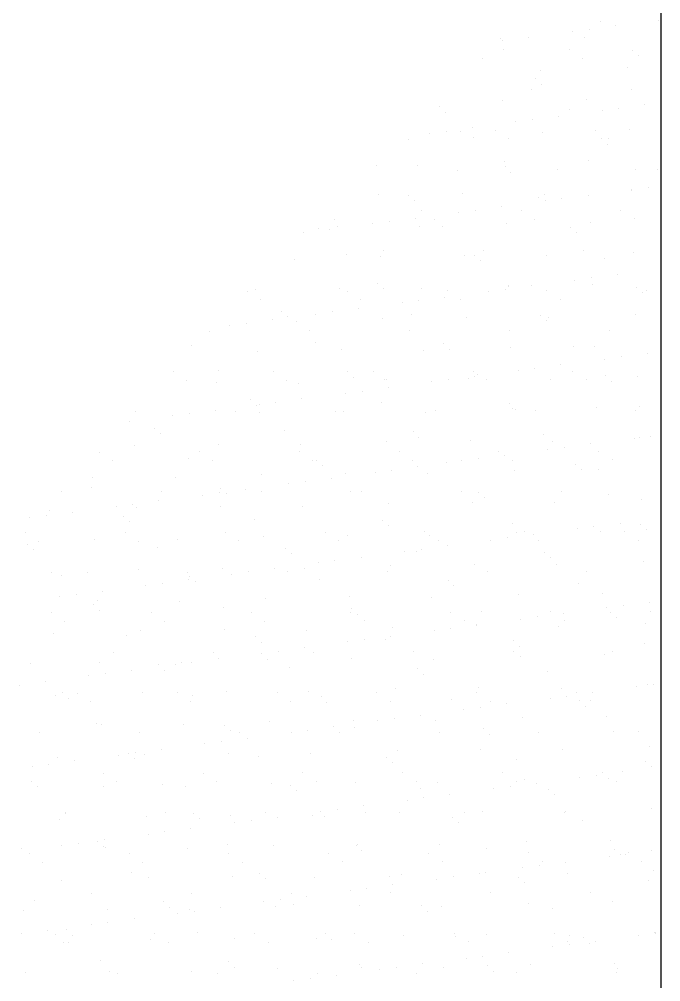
# Model space of a CAD drawing. Header units: inches. Extents: x 8.4 to 50.9, y 14.4 to 39.2.
# Drawn here: x 9.3084 to 9.4084, y 26.0502 to 26.2003 of the extents above; entities that cross this region are included whole.
import ezdxf

# ---------------------------------------------------------------- set-up
doc = ezdxf.new("R2010")
doc.units = ezdxf.units.IN
doc.header["$MEASUREMENT"] = 0
doc.layers.add('02', color=2, linetype='Continuous')

msp = doc.modelspace()

# ---------------------------------------------------------------- linework, layer by layer
at = {"layer": '02'}
for p, q in [((9.4084, 26.34805), (9.4084, 25.7545)), ((9.39896, 26.2), (9.39896, 26.2)), ((9.40131, 26.1993), (9.40131, 26.1993)), ((9.4081, 26.20019), (9.4081, 26.20019)), ((9.39464, 26.19842), (9.39464, 26.19842)), ((9.39724, 26.19876), (9.39724, 26.19876)), ((9.38335, 26.19732), (9.38335, 26.19732)), ((9.38378, 26.19699), (9.38378, 26.19699)), ((9.38785, 26.19752), (9.38785, 26.19752)), ((9.39644, 26.19749), (9.39644, 26.19749)), ((9.38393, 26.19561), (9.38393, 26.19561)), ((9.39412, 26.19555), (9.39412, 26.19555)), ((9.40394, 26.19544), (9.40394, 26.19544)), ((9.38066, 26.19418), (9.38066, 26.19418)), ((9.39623, 26.19421), (9.39623, 26.19421)), ((9.40486, 26.1946), (9.40486, 26.1946)), ((9.3897, 26.19231), (9.3897, 26.19231)), ((9.4032, 26.1928), (9.4032, 26.1928)), ((9.38891, 26.19105), (9.38891, 26.19105)), ((9.38825, 26.18934), (9.38825, 26.18934)), ((9.38983, 26.19021), (9.38983, 26.19021)), ((9.40382, 26.18937), (9.40382, 26.18937)), ((9.38367, 26.18769), (9.38367, 26.18769)), ((9.39675, 26.18785), (9.39675, 26.18785)), ((9.37388, 26.18666), (9.37388, 26.18666)), ((9.3748, 26.18582), (9.3748, 26.18582)), ((9.39418, 26.18622), (9.39418, 26.18622)), ((9.39925, 26.18608), (9.39925, 26.18608)), ((9.40185, 26.18642), (9.40185, 26.18642)), ((9.40592, 26.18696), (9.40592, 26.18696)), ((9.38579, 26.18431), (9.38579, 26.18431)), ((9.38839, 26.18465), (9.38839, 26.18465)), ((9.39246, 26.18519), (9.39246, 26.18519)), ((9.37494, 26.18288), (9.37494, 26.18288)), ((9.379, 26.18341), (9.379, 26.18341)), ((9.38259, 26.183), (9.38259, 26.183)), ((9.39816, 26.18303), (9.39816, 26.18303)), ((9.40352, 26.18317), (9.40352, 26.18317)), ((9.36912, 26.18163), (9.36912, 26.18163)), ((9.37233, 26.18254), (9.37233, 26.18254)), ((9.37722, 26.18274), (9.37722, 26.18274)), ((9.37915, 26.18183), (9.37915, 26.18183)), ((9.38469, 26.18166), (9.38469, 26.18166)), ((9.39001, 26.18268), (9.39001, 26.18268)), ((9.39916, 26.18166), (9.39916, 26.18166)), ((9.40026, 26.18169), (9.40026, 26.18169)), ((9.40008, 26.18082), (9.40008, 26.18082)), ((9.36412, 26.17745), (9.36412, 26.17745)), ((9.37048, 26.17757), (9.37048, 26.17757)), ((9.37671, 26.1768), (9.37671, 26.1768)), ((9.38398, 26.17805), (9.38398, 26.17805)), ((9.38412, 26.17727), (9.38412, 26.17727)), ((9.39228, 26.17682), (9.39228, 26.17682)), ((9.39707, 26.17822), (9.39707, 26.17822)), ((9.40443, 26.17683), (9.40443, 26.17683)), ((9.40785, 26.17685), (9.40785, 26.17685)), ((9.38505, 26.17643), (9.38505, 26.17643)), ((9.40386, 26.17374), (9.40386, 26.17374)), ((9.40646, 26.17408), (9.40646, 26.17408)), ((9.36445, 26.17294), (9.36445, 26.17294)), ((9.36909, 26.17289), (9.36909, 26.17289)), ((9.37754, 26.17311), (9.37754, 26.17311)), ((9.3894, 26.17244), (9.3894, 26.17244)), ((9.39033, 26.17305), (9.39033, 26.17305)), ((9.393, 26.17231), (9.393, 26.17231)), ((9.39707, 26.17285), (9.39707, 26.17285)), ((9.40383, 26.17353), (9.40383, 26.17353)), ((9.37002, 26.17204), (9.37002, 26.17204)), ((9.38361, 26.17107), (9.38361, 26.17107)), ((9.3904, 26.17197), (9.3904, 26.17197)), ((9.37015, 26.1693), (9.37015, 26.1693)), ((9.37105, 26.17045), (9.37105, 26.17045)), ((9.37694, 26.1702), (9.37694, 26.1702)), ((9.37955, 26.17054), (9.37955, 26.17054)), ((9.38662, 26.17048), (9.38662, 26.17048)), ((9.40219, 26.17051), (9.40219, 26.17051)), ((9.35759, 26.16908), (9.35759, 26.16908)), ((9.358, 26.16799), (9.358, 26.16799)), ((9.36348, 26.16843), (9.36348, 26.16843)), ((9.36609, 26.16877), (9.36609, 26.16877)), ((9.37079, 26.16793), (9.37079, 26.16793)), ((9.37316, 26.16911), (9.37316, 26.16911)), ((9.37437, 26.16805), (9.37437, 26.16805)), ((9.3843, 26.16842), (9.3843, 26.16842)), ((9.38873, 26.16914), (9.38873, 26.16914)), ((9.39437, 26.16788), (9.39437, 26.16788)), ((9.39738, 26.16859), (9.39738, 26.16859)), ((9.4043, 26.16917), (9.4043, 26.16917)), ((9.35263, 26.167), (9.35263, 26.167)), ((9.35499, 26.16765), (9.35499, 26.16765)), ((9.35669, 26.16753), (9.35669, 26.16753)), ((9.39529, 26.16704), (9.39529, 26.16704)), ((9.35934, 26.16367), (9.35934, 26.16367)), ((9.36476, 26.16331), (9.36476, 26.16331)), ((9.36518, 26.16425), (9.36518, 26.16425)), ((9.37785, 26.16347), (9.37785, 26.16347)), ((9.37934, 26.16349), (9.37934, 26.16349)), ((9.38075, 26.16428), (9.38075, 26.16428)), ((9.39064, 26.16341), (9.39064, 26.16341)), ((9.39632, 26.1643), (9.39632, 26.1643)), ((9.40414, 26.1639), (9.40414, 26.1639)), ((9.35126, 26.16282), (9.35126, 26.16282)), ((9.38026, 26.16265), (9.38026, 26.16265)), ((9.39964, 26.16305), (9.39964, 26.16305)), ((9.40168, 26.16051), (9.40168, 26.16051)), ((9.36431, 26.15911), (9.36431, 26.15911)), ((9.38461, 26.15879), (9.38461, 26.15879)), ((9.38822, 26.15874), (9.38822, 26.15874)), ((9.39501, 26.15963), (9.39501, 26.15963)), ((9.39761, 26.15997), (9.39761, 26.15997)), ((9.3977, 26.15895), (9.3977, 26.15895)), ((9.34395, 26.15788), (9.34395, 26.15788)), ((9.34523, 26.15819), (9.34523, 26.15819)), ((9.35832, 26.15836), (9.35832, 26.15836)), ((9.35952, 26.15791), (9.35952, 26.15791)), ((9.36523, 26.15826), (9.36523, 26.15826)), ((9.37111, 26.1583), (9.37111, 26.1583)), ((9.37509, 26.15793), (9.37509, 26.15793)), ((9.38155, 26.15786), (9.38155, 26.15786)), ((9.38416, 26.1582), (9.38416, 26.1582)), ((9.38461, 26.15866), (9.38461, 26.15866)), ((9.39066, 26.15796), (9.39066, 26.15796)), ((9.40462, 26.15849), (9.40462, 26.15849)), ((9.40554, 26.15765), (9.40554, 26.15765)), ((9.40623, 26.15799), (9.40623, 26.15799)), ((9.34606, 26.15653), (9.34606, 26.15653)), ((9.36163, 26.15656), (9.36163, 26.15656)), ((9.36809, 26.15609), (9.36809, 26.15609)), ((9.3707, 26.15643), (9.3707, 26.15643)), ((9.37476, 26.15696), (9.37476, 26.15696)), ((9.3772, 26.15659), (9.3772, 26.15659)), ((9.39277, 26.15662), (9.39277, 26.15662)), ((9.40834, 26.15665), (9.40834, 26.15665)), ((9.34928, 26.15472), (9.34928, 26.15472)), ((9.35464, 26.15431), (9.35464, 26.15431)), ((9.35724, 26.15466), (9.35724, 26.15466)), ((9.3613, 26.15519), (9.3613, 26.15519)), ((9.36958, 26.15428), (9.36958, 26.15428)), ((9.40446, 26.15426), (9.40446, 26.15426)), ((9.34378, 26.15289), (9.34378, 26.15289)), ((9.34784, 26.15342), (9.34784, 26.15342)), ((9.3502, 26.15387), (9.3502, 26.15387)), ((9.35157, 26.15319), (9.35157, 26.15319)), ((9.36508, 26.15367), (9.36508, 26.15367)), ((9.37816, 26.15384), (9.37816, 26.15384)), ((9.38959, 26.1541), (9.38959, 26.1541)), ((9.39051, 26.15326), (9.39051, 26.15326)), ((9.39096, 26.15378), (9.39096, 26.15378)), ((9.33808, 26.15167), (9.33808, 26.15167)), ((9.34118, 26.15254), (9.34118, 26.15254)), ((9.35365, 26.1517), (9.35365, 26.1517)), ((9.36922, 26.15173), (9.36922, 26.15173)), ((9.38479, 26.15175), (9.38479, 26.15175)), ((9.40036, 26.15178), (9.40036, 26.15178)), ((9.35455, 26.14989), (9.35455, 26.14989)), ((9.37456, 26.14972), (9.37456, 26.14972)), ((9.33517, 26.14948), (9.33517, 26.14948)), ((9.34554, 26.14856), (9.34554, 26.14856)), ((9.35863, 26.14873), (9.35863, 26.14873)), ((9.37142, 26.14866), (9.37142, 26.14866)), ((9.37548, 26.14887), (9.37548, 26.14887)), ((9.38493, 26.14915), (9.38493, 26.14915)), ((9.39486, 26.14927), (9.39486, 26.14927)), ((9.39801, 26.14932), (9.39801, 26.14932)), ((9.39962, 26.14729), (9.39962, 26.14729)), ((9.40222, 26.14763), (9.40222, 26.14763)), ((9.40629, 26.14817), (9.40629, 26.14817)), ((9.33242, 26.14533), (9.33242, 26.14533)), ((9.33952, 26.1455), (9.33952, 26.1455)), ((9.34799, 26.14536), (9.34799, 26.14536)), ((9.35953, 26.14533), (9.35953, 26.14533)), ((9.36356, 26.14539), (9.36356, 26.14539)), ((9.37913, 26.14541), (9.37913, 26.14541)), ((9.38616, 26.14552), (9.38616, 26.14552)), ((9.38877, 26.14586), (9.38877, 26.14586)), ((9.39283, 26.1464), (9.39283, 26.1464)), ((9.3947, 26.14544), (9.3947, 26.14544)), ((9.33453, 26.14399), (9.33453, 26.14399)), ((9.3501, 26.14401), (9.3501, 26.14401)), ((9.36045, 26.14448), (9.36045, 26.14448)), ((9.36539, 26.14404), (9.36539, 26.14404)), ((9.36567, 26.14404), (9.36567, 26.14404)), ((9.3727, 26.14375), (9.3727, 26.14375)), ((9.37531, 26.14409), (9.37531, 26.14409)), ((9.37848, 26.14421), (9.37848, 26.14421)), ((9.37937, 26.14463), (9.37937, 26.14463)), ((9.37983, 26.14488), (9.37983, 26.14488)), ((9.38124, 26.14407), (9.38124, 26.14407)), ((9.39127, 26.14414), (9.39127, 26.14414)), ((9.39681, 26.1441), (9.39681, 26.1441)), ((9.39984, 26.14471), (9.39984, 26.14471)), ((9.40076, 26.14387), (9.40076, 26.14387)), ((9.40477, 26.14463), (9.40477, 26.14463)), ((9.3391, 26.14361), (9.3391, 26.14361)), ((9.35189, 26.14355), (9.35189, 26.14355)), ((9.36185, 26.14232), (9.36185, 26.14232)), ((9.36591, 26.14285), (9.36591, 26.14285)), ((9.3445, 26.14094), (9.3445, 26.14094)), ((9.35245, 26.14108), (9.35245, 26.14108)), ((9.35925, 26.14198), (9.35925, 26.14198)), ((9.339, 26.13931), (9.339, 26.13931)), ((9.34542, 26.14009), (9.34542, 26.14009)), ((9.34579, 26.1402), (9.34579, 26.1402)), ((9.34839, 26.14055), (9.34839, 26.14055)), ((9.3648, 26.1405), (9.3648, 26.1405)), ((9.37326, 26.13921), (9.37326, 26.13921)), ((9.38481, 26.14032), (9.38481, 26.14032)), ((9.38524, 26.13952), (9.38524, 26.13952)), ((9.38573, 26.13948), (9.38573, 26.13948)), ((9.38883, 26.13923), (9.38883, 26.13923)), ((9.39833, 26.13968), (9.39833, 26.13968)), ((9.4044, 26.13926), (9.4044, 26.13926)), ((9.40511, 26.13988), (9.40511, 26.13988)), ((9.32655, 26.13912), (9.32655, 26.13912)), ((9.33233, 26.13843), (9.33233, 26.13843)), ((9.33235, 26.13844), (9.33235, 26.13844)), ((9.33493, 26.13877), (9.33493, 26.13877)), ((9.34212, 26.13915), (9.34212, 26.13915)), ((9.34586, 26.13892), (9.34586, 26.13892)), ((9.35769, 26.13918), (9.35769, 26.13918)), ((9.35895, 26.13909), (9.35895, 26.13909)), ((9.37174, 26.13903), (9.37174, 26.13903)), ((9.32554, 26.13754), (9.32554, 26.13754)), ((9.32947, 26.13655), (9.32947, 26.13655)), ((9.33039, 26.13571), (9.33039, 26.13571)), ((9.34977, 26.13611), (9.34977, 26.13611)), ((9.36978, 26.13594), (9.36978, 26.13594)), ((9.3707, 26.13509), (9.3707, 26.13509)), ((9.39008, 26.13549), (9.39008, 26.13549)), ((9.40423, 26.13495), (9.40423, 26.13495)), ((9.40509, 26.135), (9.40509, 26.135)), ((9.40683, 26.1353), (9.40683, 26.1353)), ((9.32632, 26.13381), (9.32632, 26.13381)), ((9.33941, 26.13398), (9.33941, 26.13398)), ((9.3522, 26.13392), (9.3522, 26.13392)), ((9.36571, 26.1344), (9.36571, 26.1344)), ((9.37879, 26.13457), (9.37879, 26.13457)), ((9.39159, 26.13451), (9.39159, 26.13451)), ((9.39338, 26.13352), (9.39338, 26.13352)), ((9.39744, 26.13406), (9.39744, 26.13406)), ((9.32088, 26.13278), (9.32088, 26.13278)), ((9.33474, 26.13172), (9.33474, 26.13172)), ((9.33645, 26.13281), (9.33645, 26.13281)), ((9.35203, 26.13284), (9.35203, 26.13284)), ((9.3676, 26.13286), (9.3676, 26.13286)), ((9.37992, 26.13175), (9.37992, 26.13175)), ((9.38317, 26.13289), (9.38317, 26.13289)), ((9.38398, 26.13229), (9.38398, 26.13229)), ((9.39077, 26.13318), (9.39077, 26.13318)), ((9.39874, 26.13292), (9.39874, 26.13292)), ((9.32299, 26.13144), (9.32299, 26.13144)), ((9.33856, 26.13146), (9.33856, 26.13146)), ((9.35413, 26.13149), (9.35413, 26.13149)), ((9.35475, 26.13155), (9.35475, 26.13155)), ((9.35567, 26.1307), (9.35567, 26.1307)), ((9.3697, 26.13152), (9.3697, 26.13152)), ((9.37052, 26.13051), (9.37052, 26.13051)), ((9.37505, 26.13111), (9.37505, 26.13111)), ((9.37731, 26.13141), (9.37731, 26.13141)), ((9.38528, 26.13155), (9.38528, 26.13155)), ((9.39506, 26.13093), (9.39506, 26.13093)), ((9.40085, 26.13158), (9.40085, 26.13158)), ((9.31988, 26.12887), (9.31988, 26.12887)), ((9.33267, 26.1288), (9.33267, 26.1288)), ((9.34617, 26.12929), (9.34617, 26.12929)), ((9.35706, 26.12874), (9.35706, 26.12874)), ((9.35926, 26.12946), (9.35926, 26.12946)), ((9.36386, 26.12964), (9.36386, 26.12964)), ((9.36646, 26.12998), (9.36646, 26.12998)), ((9.37205, 26.1294), (9.37205, 26.1294)), ((9.38556, 26.12988), (9.38556, 26.12988)), ((9.39598, 26.13009), (9.39598, 26.13009)), ((9.39864, 26.13005), (9.39864, 26.13005)), ((9.31971, 26.12733), (9.31971, 26.12733)), ((9.3504, 26.12786), (9.3504, 26.12786)), ((9.353, 26.12821), (9.353, 26.12821)), ((9.31501, 26.12657), (9.31501, 26.12657)), ((9.33058, 26.1266), (9.33058, 26.1266)), ((9.33694, 26.12609), (9.33694, 26.12609)), ((9.33954, 26.12644), (9.33954, 26.12644)), ((9.33972, 26.12716), (9.33972, 26.12716)), ((9.34064, 26.12632), (9.34064, 26.12632)), ((9.34361, 26.12697), (9.34361, 26.12697)), ((9.34615, 26.12663), (9.34615, 26.12663)), ((9.36002, 26.12672), (9.36002, 26.12672)), ((9.36172, 26.12666), (9.36172, 26.12666)), ((9.3773, 26.12669), (9.3773, 26.12669)), ((9.38003, 26.12655), (9.38003, 26.12655)), ((9.38095, 26.1257), (9.38095, 26.1257)), ((9.39287, 26.12671), (9.39287, 26.12671)), ((9.40033, 26.1261), (9.40033, 26.1261)), ((9.32348, 26.12432), (9.32348, 26.12432)), ((9.32608, 26.12466), (9.32608, 26.12466)), ((9.33015, 26.1252), (9.33015, 26.1252)), ((9.33973, 26.12434), (9.33973, 26.12434)), ((9.35252, 26.12428), (9.35252, 26.12428)), ((9.36602, 26.12477), (9.36602, 26.12477)), ((9.37911, 26.12494), (9.37911, 26.12494)), ((9.3919, 26.12488), (9.3919, 26.12488)), ((9.4054, 26.12536), (9.4054, 26.12536)), ((9.31262, 26.12289), (9.31262, 26.12289)), ((9.31313, 26.12369), (9.31313, 26.12369)), ((9.31669, 26.12343), (9.31669, 26.12343)), ((9.32469, 26.12277), (9.32469, 26.12277)), ((9.32664, 26.12418), (9.32664, 26.12418)), ((9.31002, 26.12255), (9.31002, 26.12255)), ((9.32561, 26.12193), (9.32561, 26.12193)), ((9.34499, 26.12233), (9.34499, 26.12233)), ((9.365, 26.12216), (9.365, 26.12216)), ((9.36592, 26.12131), (9.36592, 26.12131)), ((9.3853, 26.12172), (9.3853, 26.12172)), ((9.39799, 26.12118), (9.39799, 26.12118)), ((9.40205, 26.12172), (9.40205, 26.12172)), ((9.4053, 26.12154), (9.4053, 26.12154)), ((9.30935, 26.12023), (9.30935, 26.12023)), ((9.32492, 26.12026), (9.32492, 26.12026)), ((9.34049, 26.12029), (9.34049, 26.12029)), ((9.35606, 26.12032), (9.35606, 26.12032)), ((9.35958, 26.11982), (9.35958, 26.11982)), ((9.37163, 26.12034), (9.37163, 26.12034)), ((9.37237, 26.11976), (9.37237, 26.11976)), ((9.38587, 26.12025), (9.38587, 26.12025)), ((9.38721, 26.12037), (9.38721, 26.12037)), ((9.38859, 26.11995), (9.38859, 26.11995)), ((9.39538, 26.12084), (9.39538, 26.12084)), ((9.39896, 26.12042), (9.39896, 26.12042)), ((9.40278, 26.1204), (9.40278, 26.1204)), ((9.40623, 26.1207), (9.40623, 26.1207)), ((9.30966, 26.11838), (9.30966, 26.11838)), ((9.31146, 26.11889), (9.31146, 26.11889)), ((9.32019, 26.11923), (9.32019, 26.11923)), ((9.32703, 26.11892), (9.32703, 26.11892)), ((9.33298, 26.11917), (9.33298, 26.11917)), ((9.3426, 26.11894), (9.3426, 26.11894)), ((9.34649, 26.11966), (9.34649, 26.11966)), ((9.35817, 26.11897), (9.35817, 26.11897)), ((9.37374, 26.119), (9.37374, 26.119)), ((9.38192, 26.11907), (9.38192, 26.11907)), ((9.38453, 26.11941), (9.38453, 26.11941)), ((9.38931, 26.11903), (9.38931, 26.11903)), ((9.40488, 26.11906), (9.40488, 26.11906)), ((9.31058, 26.11754), (9.31058, 26.11754)), ((9.32996, 26.11794), (9.32996, 26.11794)), ((9.34996, 26.11777), (9.34996, 26.11777)), ((9.35089, 26.11692), (9.35089, 26.11692)), ((9.36847, 26.1173), (9.36847, 26.1173)), ((9.37027, 26.11733), (9.37027, 26.11733)), ((9.37107, 26.11764), (9.37107, 26.11764)), ((9.37513, 26.11818), (9.37513, 26.11818)), ((9.39027, 26.11715), (9.39027, 26.11715)), ((9.35501, 26.11553), (9.35501, 26.11553)), ((9.35761, 26.11587), (9.35761, 26.11587)), ((9.36167, 26.1164), (9.36167, 26.1164)), ((9.37942, 26.1153), (9.37942, 26.1153)), ((9.3912, 26.11631), (9.3912, 26.11631)), ((9.39222, 26.11524), (9.39222, 26.11524)), ((9.40572, 26.11573), (9.40572, 26.11573)), ((9.31345, 26.11406), (9.31345, 26.11406)), ((9.31905, 26.11405), (9.31905, 26.11405)), ((9.32695, 26.11454), (9.32695, 26.11454)), ((9.33462, 26.11408), (9.33462, 26.11408)), ((9.34004, 26.11471), (9.34004, 26.11471)), ((9.34155, 26.11375), (9.34155, 26.11375)), ((9.34415, 26.1141), (9.34415, 26.1141)), ((9.34822, 26.11463), (9.34822, 26.11463)), ((9.35019, 26.11411), (9.35019, 26.11411)), ((9.35283, 26.11465), (9.35283, 26.11465)), ((9.36576, 26.11414), (9.36576, 26.11414)), ((9.36634, 26.11514), (9.36634, 26.11514)), ((9.38133, 26.11417), (9.38133, 26.11417)), ((9.3969, 26.11419), (9.3969, 26.11419)), ((9.31493, 26.11355), (9.31493, 26.11355)), ((9.33069, 26.11232), (9.33069, 26.11232)), ((9.33476, 26.11286), (9.33476, 26.11286)), ((9.33493, 26.11338), (9.33493, 26.11338)), ((9.33586, 26.11254), (9.33586, 26.11254)), ((9.35524, 26.11294), (9.35524, 26.11294)), ((9.37524, 26.11277), (9.37524, 26.11277)), ((9.39555, 26.11232), (9.39555, 26.11232)), ((9.3213, 26.11109), (9.3213, 26.11109)), ((9.32809, 26.11198), (9.32809, 26.11198)), ((9.37616, 26.11192), (9.37616, 26.11192)), ((9.39927, 26.11078), (9.39927, 26.11078)), ((9.31463, 26.11021), (9.31463, 26.11021)), ((9.31723, 26.11055), (9.31723, 26.11055)), ((9.32051, 26.1096), (9.32051, 26.1096)), ((9.3333, 26.10954), (9.3333, 26.10954)), ((9.3468, 26.11002), (9.3468, 26.11002)), ((9.35989, 26.11019), (9.35989, 26.11019)), ((9.37268, 26.11013), (9.37268, 26.11013)), ((9.38619, 26.11061), (9.38619, 26.11061)), ((9.40666, 26.10938), (9.40666, 26.10938)), ((9.31339, 26.10771), (9.31339, 26.10771)), ((9.3199, 26.10899), (9.3199, 26.10899)), ((9.32082, 26.10815), (9.32082, 26.10815)), ((9.32896, 26.10774), (9.32896, 26.10774)), ((9.34021, 26.10855), (9.34021, 26.10855)), ((9.34453, 26.10777), (9.34453, 26.10777)), ((9.3601, 26.1078), (9.3601, 26.1078)), ((9.36021, 26.10838), (9.36021, 26.10838)), ((9.37567, 26.10782), (9.37567, 26.10782)), ((9.38051, 26.10794), (9.38051, 26.10794)), ((9.39124, 26.10785), (9.39124, 26.10785)), ((9.39999, 26.1085), (9.39999, 26.1085)), ((9.40052, 26.10776), (9.40052, 26.10776)), ((9.4026, 26.10885), (9.4026, 26.10885)), ((9.40681, 26.10788), (9.40681, 26.10788)), ((9.3155, 26.10637), (9.3155, 26.10637)), ((9.33107, 26.1064), (9.33107, 26.1064)), ((9.34664, 26.10642), (9.34664, 26.10642)), ((9.36113, 26.10753), (9.36113, 26.10753)), ((9.36221, 26.10645), (9.36221, 26.10645)), ((9.37778, 26.10648), (9.37778, 26.10648)), ((9.38653, 26.10673), (9.38653, 26.10673)), ((9.38914, 26.10707), (9.38914, 26.10707)), ((9.3932, 26.10761), (9.3932, 26.10761)), ((9.39335, 26.10651), (9.39335, 26.10651)), ((9.40144, 26.10692), (9.40144, 26.10692)), ((9.32727, 26.10491), (9.32727, 26.10491)), ((9.34036, 26.10508), (9.34036, 26.10508)), ((9.35315, 26.10502), (9.35315, 26.10502)), ((9.36665, 26.1055), (9.36665, 26.1055)), ((9.37308, 26.10496), (9.37308, 26.10496)), ((9.37568, 26.1053), (9.37568, 26.1053)), ((9.37974, 26.10584), (9.37974, 26.10584)), ((9.37974, 26.10567), (9.37974, 26.10567)), ((9.39253, 26.10561), (9.39253, 26.10561)), ((9.40603, 26.10609), (9.40603, 26.10609)), ((9.31376, 26.10442), (9.31376, 26.10442)), ((9.32517, 26.10416), (9.32517, 26.10416)), ((9.34518, 26.10399), (9.34518, 26.10399)), ((9.35962, 26.10319), (9.35962, 26.10319)), ((9.36222, 26.10353), (9.36222, 26.10353)), ((9.36548, 26.10355), (9.36548, 26.10355)), ((9.36628, 26.10407), (9.36628, 26.10407)), ((9.38549, 26.10338), (9.38549, 26.10338)), ((9.3461, 26.10315), (9.3461, 26.10315)), ((9.34876, 26.10176), (9.34876, 26.10176)), ((9.35283, 26.10229), (9.35283, 26.10229)), ((9.38641, 26.10253), (9.38641, 26.10253)), ((9.40094, 26.10167), (9.40094, 26.10167)), ((9.40579, 26.10293), (9.40579, 26.10293)), ((9.32309, 26.10153), (9.32309, 26.10153)), ((9.33866, 26.10156), (9.33866, 26.10156)), ((9.33937, 26.10052), (9.33937, 26.10052)), ((9.34616, 26.10142), (9.34616, 26.10142)), ((9.34712, 26.10039), (9.34712, 26.10039)), ((9.35423, 26.10159), (9.35423, 26.10159)), ((9.36021, 26.10056), (9.36021, 26.10056)), ((9.3698, 26.10162), (9.3698, 26.10162)), ((9.373, 26.10049), (9.373, 26.10049)), ((9.38537, 26.10164), (9.38537, 26.10164)), ((9.3865, 26.10098), (9.3865, 26.10098)), ((9.39959, 26.10115), (9.39959, 26.10115)), ((9.31014, 26.09977), (9.31014, 26.09977)), ((9.32082, 26.09996), (9.32082, 26.09996)), ((9.32591, 26.09875), (9.32591, 26.09875)), ((9.33015, 26.0996), (9.33015, 26.0996)), ((9.33107, 26.09876), (9.33107, 26.09876)), ((9.3327, 26.09964), (9.3327, 26.09964)), ((9.33361, 26.0999), (9.33361, 26.0999)), ((9.3353, 26.09999), (9.3353, 26.09999)), ((9.35045, 26.09916), (9.35045, 26.09916)), ((9.37046, 26.09899), (9.37046, 26.09899)), ((9.31924, 26.09787), (9.31924, 26.09787)), ((9.32184, 26.09821), (9.32184, 26.09821)), ((9.37138, 26.09814), (9.37138, 26.09814)), ((9.39076, 26.09855), (9.39076, 26.09855)), ((9.30838, 26.09644), (9.30838, 26.09644)), ((9.31245, 26.09698), (9.31245, 26.09698)), ((9.36697, 26.09587), (9.36697, 26.09587)), ((9.38005, 26.09603), (9.38005, 26.09603)), ((9.39285, 26.09597), (9.39285, 26.09597)), ((9.4046, 26.09616), (9.4046, 26.09616)), ((9.40635, 26.09646), (9.40635, 26.09646)), ((9.40721, 26.09651), (9.40721, 26.09651)), ((9.31408, 26.09479), (9.31408, 26.09479)), ((9.31512, 26.09521), (9.31512, 26.09521)), ((9.31604, 26.09437), (9.31604, 26.09437)), ((9.31743, 26.09519), (9.31743, 26.09519)), ((9.32758, 26.09528), (9.32758, 26.09528)), ((9.333, 26.09522), (9.333, 26.09522)), ((9.33542, 26.09477), (9.33542, 26.09477)), ((9.34067, 26.09544), (9.34067, 26.09544)), ((9.34857, 26.09525), (9.34857, 26.09525)), ((9.35346, 26.09538), (9.35346, 26.09538)), ((9.35543, 26.0946), (9.35543, 26.0946)), ((9.36414, 26.09527), (9.36414, 26.09527)), ((9.37573, 26.09416), (9.37573, 26.09416)), ((9.37971, 26.0953), (9.37971, 26.0953)), ((9.39114, 26.09439), (9.39114, 26.09439)), ((9.39375, 26.09473), (9.39375, 26.09473)), ((9.39528, 26.09533), (9.39528, 26.09533)), ((9.39781, 26.09527), (9.39781, 26.09527)), ((9.31954, 26.09385), (9.31954, 26.09385)), ((9.33511, 26.09387), (9.33511, 26.09387)), ((9.35068, 26.0939), (9.35068, 26.0939)), ((9.35635, 26.09375), (9.35635, 26.09375)), ((9.36625, 26.09393), (9.36625, 26.09393)), ((9.38029, 26.09296), (9.38029, 26.09296)), ((9.38182, 26.09396), (9.38182, 26.09396)), ((9.38435, 26.0935), (9.38435, 26.0935)), ((9.39574, 26.09399), (9.39574, 26.09399)), ((9.39666, 26.09314), (9.39666, 26.09314)), ((9.39739, 26.09399), (9.39739, 26.09399)), ((9.36683, 26.09119), (9.36683, 26.09119)), ((9.37089, 26.09173), (9.37089, 26.09173)), ((9.37769, 26.09262), (9.37769, 26.09262)), ((9.38682, 26.09135), (9.38682, 26.09135)), ((9.3999, 26.09151), (9.3999, 26.09151)), ((9.32039, 26.09038), (9.32039, 26.09038)), ((9.32114, 26.09033), (9.32114, 26.09033)), ((9.33393, 26.09027), (9.33393, 26.09027)), ((9.3404, 26.09021), (9.3404, 26.09021)), ((9.34743, 26.09075), (9.34743, 26.09075)), ((9.35744, 26.08995), (9.35744, 26.08995)), ((9.36052, 26.09092), (9.36052, 26.09092)), ((9.3607, 26.08977), (9.3607, 26.08977)), ((9.36423, 26.09085), (9.36423, 26.09085)), ((9.37331, 26.09086), (9.37331, 26.09086)), ((9.31156, 26.08898), (9.31156, 26.08898)), ((9.32713, 26.08901), (9.32713, 26.08901)), ((9.34132, 26.08937), (9.34132, 26.08937)), ((9.3427, 26.08904), (9.3427, 26.08904)), ((9.34398, 26.08818), (9.34398, 26.08818)), ((9.35077, 26.08908), (9.35077, 26.08908)), ((9.35337, 26.08942), (9.35337, 26.08942)), ((9.35827, 26.08907), (9.35827, 26.08907)), ((9.37384, 26.0891), (9.37384, 26.0891)), ((9.38071, 26.0896), (9.38071, 26.0896)), ((9.38163, 26.08875), (9.38163, 26.08875)), ((9.38941, 26.08912), (9.38941, 26.08912)), ((9.40101, 26.08915), (9.40101, 26.08915)), ((9.40498, 26.08915), (9.40498, 26.08915)), ((9.33731, 26.0873), (9.33731, 26.0873)), ((9.33991, 26.08765), (9.33991, 26.08765)), ((9.40666, 26.08683), (9.40666, 26.08683)), ((9.31439, 26.08515), (9.31439, 26.08515)), ((9.32385, 26.08553), (9.32385, 26.08553)), ((9.32537, 26.08582), (9.32537, 26.08582)), ((9.32645, 26.08588), (9.32645, 26.08588)), ((9.3279, 26.08564), (9.3279, 26.08564)), ((9.33052, 26.08641), (9.33052, 26.08641)), ((9.34099, 26.08581), (9.34099, 26.08581)), ((9.34567, 26.08538), (9.34567, 26.08538)), ((9.35378, 26.08575), (9.35378, 26.08575)), ((9.36568, 26.08521), (9.36568, 26.08521)), ((9.36728, 26.08623), (9.36728, 26.08623)), ((9.38037, 26.0864), (9.38037, 26.0864)), ((9.39316, 26.08634), (9.39316, 26.08634)), ((9.31039, 26.08376), (9.31039, 26.08376)), ((9.31299, 26.0841), (9.31299, 26.0841)), ((9.31706, 26.08464), (9.31706, 26.08464)), ((9.32629, 26.08498), (9.32629, 26.08498)), ((9.3666, 26.08436), (9.3666, 26.08436)), ((9.38598, 26.08477), (9.38598, 26.08477)), ((9.40599, 26.08459), (9.40599, 26.08459)), ((9.40691, 26.08375), (9.40691, 26.08375)), ((9.32147, 26.08267), (9.32147, 26.08267)), ((9.33704, 26.0827), (9.33704, 26.0827)), ((9.35261, 26.08273), (9.35261, 26.08273)), ((9.36818, 26.08275), (9.36818, 26.08275)), ((9.38375, 26.08278), (9.38375, 26.08278)), ((9.39836, 26.0824), (9.39836, 26.0824)), ((9.39932, 26.08281), (9.39932, 26.08281)), ((9.40242, 26.08293), (9.40242, 26.08293)), ((9.31034, 26.08143), (9.31034, 26.08143)), ((9.32145, 26.0807), (9.32145, 26.0807)), ((9.32357, 26.08133), (9.32357, 26.08133)), ((9.33064, 26.08099), (9.33064, 26.08099)), ((9.33915, 26.08135), (9.33915, 26.08135)), ((9.34775, 26.08112), (9.34775, 26.08112)), ((9.35065, 26.08082), (9.35065, 26.08082)), ((9.35472, 26.08138), (9.35472, 26.08138)), ((9.36084, 26.08129), (9.36084, 26.08129)), ((9.37029, 26.08141), (9.37029, 26.08141)), ((9.37363, 26.08123), (9.37363, 26.08123)), ((9.38586, 26.08144), (9.38586, 26.08144)), ((9.38713, 26.08171), (9.38713, 26.08171)), ((9.38896, 26.08116), (9.38896, 26.08116)), ((9.39575, 26.08205), (9.39575, 26.08205)), ((9.40022, 26.08188), (9.40022, 26.08188)), ((9.40143, 26.08147), (9.40143, 26.08147)), ((9.31126, 26.08059), (9.31126, 26.08059)), ((9.33424, 26.08063), (9.33424, 26.08063)), ((9.35157, 26.07998), (9.35157, 26.07998)), ((9.37095, 26.08038), (9.37095, 26.08038)), ((9.3755, 26.07939), (9.3755, 26.07939)), ((9.3823, 26.08028), (9.3823, 26.08028)), ((9.3849, 26.08062), (9.3849, 26.08062)), ((9.39096, 26.08021), (9.39096, 26.08021)), ((9.39188, 26.07936), (9.39188, 26.07936)), ((9.36884, 26.07851), (9.36884, 26.07851)), ((9.37144, 26.07885), (9.37144, 26.07885)), ((9.31559, 26.07646), (9.31559, 26.07646)), ((9.31561, 26.0766), (9.31561, 26.0766)), ((9.33117, 26.07649), (9.33117, 26.07649)), ((9.33562, 26.07643), (9.33562, 26.07643)), ((9.3413, 26.07617), (9.3413, 26.07617)), ((9.34674, 26.07652), (9.34674, 26.07652)), ((9.35538, 26.07674), (9.35538, 26.07674)), ((9.35798, 26.07708), (9.35798, 26.07708)), ((9.36204, 26.07762), (9.36204, 26.07762)), ((9.36231, 26.07655), (9.36231, 26.07655)), ((9.3676, 26.0766), (9.3676, 26.0766)), ((9.37788, 26.07658), (9.37788, 26.07658)), ((9.38068, 26.07677), (9.38068, 26.07677)), ((9.39345, 26.0766), (9.39345, 26.0766)), ((9.39348, 26.0767), (9.39348, 26.0767)), ((9.40698, 26.07719), (9.40698, 26.07719)), ((9.31471, 26.07552), (9.31471, 26.07552)), ((9.32821, 26.07601), (9.32821, 26.07601)), ((9.33654, 26.07559), (9.33654, 26.07559)), ((9.34192, 26.07497), (9.34192, 26.07497)), ((9.34452, 26.07531), (9.34452, 26.07531)), ((9.34859, 26.07584), (9.34859, 26.07584)), ((9.35409, 26.07611), (9.35409, 26.07611)), ((9.35592, 26.07599), (9.35592, 26.07599)), ((9.37593, 26.07582), (9.37593, 26.07582)), ((9.37685, 26.07497), (9.37685, 26.07497)), ((9.39623, 26.07538), (9.39623, 26.07538)), ((9.32846, 26.07319), (9.32846, 26.07319)), ((9.33106, 26.07354), (9.33106, 26.07354)), ((9.33513, 26.07407), (9.33513, 26.07407)), ((9.3176, 26.07176), (9.3176, 26.07176)), ((9.32059, 26.07204), (9.32059, 26.07204)), ((9.32167, 26.0723), (9.32167, 26.0723)), ((9.36115, 26.07165), (9.36115, 26.07165)), ((9.38745, 26.07208), (9.38745, 26.07208)), ((9.40053, 26.07225), (9.40053, 26.07225)), ((9.30868, 26.07089), (9.30868, 26.07089)), ((9.315, 26.07142), (9.315, 26.07142)), ((9.32151, 26.0712), (9.32151, 26.0712)), ((9.32177, 26.07106), (9.32177, 26.07106)), ((9.3255, 26.07015), (9.3255, 26.07015)), ((9.33456, 26.071), (9.33456, 26.071)), ((9.34089, 26.0716), (9.34089, 26.0716)), ((9.34107, 26.07018), (9.34107, 26.07018)), ((9.34806, 26.07149), (9.34806, 26.07149)), ((9.35665, 26.07021), (9.35665, 26.07021)), ((9.3609, 26.07143), (9.3609, 26.07143)), ((9.36182, 26.07058), (9.36182, 26.07058)), ((9.37222, 26.07023), (9.37222, 26.07023)), ((9.37394, 26.07159), (9.37394, 26.07159)), ((9.3812, 26.07099), (9.3812, 26.07099)), ((9.38779, 26.07026), (9.38779, 26.07026)), ((9.40121, 26.07082), (9.40121, 26.07082)), ((9.40336, 26.07029), (9.40336, 26.07029)), ((9.40703, 26.07059), (9.40703, 26.07059)), ((9.30993, 26.07012), (9.30993, 26.07012)), ((9.31204, 26.06878), (9.31204, 26.06878)), ((9.32761, 26.06881), (9.32761, 26.06881)), ((9.34318, 26.06883), (9.34318, 26.06883)), ((9.35875, 26.06886), (9.35875, 26.06886)), ((9.37432, 26.06889), (9.37432, 26.06889)), ((9.3899, 26.06892), (9.3899, 26.06892)), ((9.39357, 26.06882), (9.39357, 26.06882)), ((9.40036, 26.06971), (9.40036, 26.06971)), ((9.40213, 26.06997), (9.40213, 26.06997)), ((9.40297, 26.07006), (9.40297, 26.07006)), ((9.40547, 26.06895), (9.40547, 26.06895)), ((9.32586, 26.06721), (9.32586, 26.06721)), ((9.381, 26.06713), (9.381, 26.06713)), ((9.38691, 26.06794), (9.38691, 26.06794)), ((9.38951, 26.06829), (9.38951, 26.06829)), ((9.40729, 26.06756), (9.40729, 26.06756)), ((9.31502, 26.06589), (9.31502, 26.06589)), ((9.32853, 26.06637), (9.32853, 26.06637)), ((9.34162, 26.06654), (9.34162, 26.06654)), ((9.34587, 26.06704), (9.34587, 26.06704)), ((9.34679, 26.0662), (9.34679, 26.0662)), ((9.35441, 26.06648), (9.35441, 26.06648)), ((9.36617, 26.0666), (9.36617, 26.0666)), ((9.36791, 26.06697), (9.36791, 26.06697)), ((9.37345, 26.06617), (9.37345, 26.06617)), ((9.37605, 26.06651), (9.37605, 26.06651)), ((9.38011, 26.06705), (9.38011, 26.06705)), ((9.38617, 26.06643), (9.38617, 26.06643)), ((9.39379, 26.06707), (9.39379, 26.06707)), ((9.40648, 26.06598), (9.40648, 26.06598)), ((9.35999, 26.0644), (9.35999, 26.0644)), ((9.36259, 26.06474), (9.36259, 26.06474)), ((9.36665, 26.06528), (9.36665, 26.06528)), ((9.3871, 26.06558), (9.3871, 26.06558)), ((9.31083, 26.06282), (9.31083, 26.06282)), ((9.31963, 26.06394), (9.31963, 26.06394)), ((9.33083, 26.06265), (9.33083, 26.06265)), ((9.3352, 26.06397), (9.3352, 26.06397)), ((9.34653, 26.06263), (9.34653, 26.06263)), ((9.34913, 26.06297), (9.34913, 26.06297)), ((9.35077, 26.064), (9.35077, 26.064)), ((9.3532, 26.0635), (9.3532, 26.0635)), ((9.36634, 26.06403), (9.36634, 26.06403)), ((9.38192, 26.06405), (9.38192, 26.06405)), ((9.39749, 26.06408), (9.39749, 26.06408)), ((9.30899, 26.06126), (9.30899, 26.06126)), ((9.32208, 26.06143), (9.32208, 26.06143)), ((9.33176, 26.06181), (9.33176, 26.06181)), ((9.33487, 26.06137), (9.33487, 26.06137)), ((9.33567, 26.0612), (9.33567, 26.0612)), ((9.33974, 26.06173), (9.33974, 26.06173)), ((9.34838, 26.06185), (9.34838, 26.06185)), ((9.35114, 26.06221), (9.35114, 26.06221)), ((9.36147, 26.06202), (9.36147, 26.06202)), ((9.37114, 26.06204), (9.37114, 26.06204)), ((9.37207, 26.06119), (9.37207, 26.06119)), ((9.37426, 26.06196), (9.37426, 26.06196)), ((9.38776, 26.06244), (9.38776, 26.06244)), ((9.39145, 26.0616), (9.39145, 26.0616)), ((9.40085, 26.06261), (9.40085, 26.06261)), ((9.32628, 26.05996), (9.32628, 26.05996)), ((9.33307, 26.06086), (9.33307, 26.06086)), ((9.31282, 26.05819), (9.31282, 26.05819)), ((9.3158, 26.05826), (9.3158, 26.05826)), ((9.31961, 26.05908), (9.31961, 26.05908)), ((9.32221, 26.05943), (9.32221, 26.05943)), ((9.30875, 26.05765), (9.30875, 26.05765)), ((9.31397, 26.0576), (9.31397, 26.0576)), ((9.31673, 26.05742), (9.31673, 26.05742)), ((9.32884, 26.05674), (9.32884, 26.05674)), ((9.32954, 26.05763), (9.32954, 26.05763)), ((9.33611, 26.05782), (9.33611, 26.05782)), ((9.34193, 26.05691), (9.34193, 26.05691)), ((9.34511, 26.05766), (9.34511, 26.05766)), ((9.35472, 26.05684), (9.35472, 26.05684)), ((9.35611, 26.05765), (9.35611, 26.05765)), ((9.35703, 26.05681), (9.35703, 26.05681)), ((9.36068, 26.05768), (9.36068, 26.05768)), ((9.36823, 26.05733), (9.36823, 26.05733)), ((9.37625, 26.05771), (9.37625, 26.05771)), ((9.37642, 26.05721), (9.37642, 26.05721)), ((9.38131, 26.0575), (9.38131, 26.0575)), ((9.39183, 26.05774), (9.39183, 26.05774)), ((9.39411, 26.05744), (9.39411, 26.05744)), ((9.39642, 26.05704), (9.39642, 26.05704)), ((9.40497, 26.05738), (9.40497, 26.05738)), ((9.4074, 26.05777), (9.4074, 26.05777)), ((9.40758, 26.05772), (9.40758, 26.05772)), ((9.40761, 26.05792), (9.40761, 26.05792)), ((9.31534, 26.05625), (9.31534, 26.05625)), ((9.31608, 26.05626), (9.31608, 26.05626)), ((9.33165, 26.05629), (9.33165, 26.05629)), ((9.34722, 26.05631), (9.34722, 26.05631)), ((9.36279, 26.05634), (9.36279, 26.05634)), ((9.37836, 26.05637), (9.37836, 26.05637)), ((9.39152, 26.0556), (9.39152, 26.0556)), ((9.39393, 26.0564), (9.39393, 26.0564)), ((9.39412, 26.05595), (9.39412, 26.05595)), ((9.39734, 26.05619), (9.39734, 26.05619)), ((9.39818, 26.05648), (9.39818, 26.05648)), ((9.37806, 26.05383), (9.37806, 26.05383)), ((9.38066, 26.05417), (9.38066, 26.05417)), ((9.38472, 26.05471), (9.38472, 26.05471)), ((9.32108, 26.05343), (9.32108, 26.05343)), ((9.34108, 26.05326), (9.34108, 26.05326)), ((9.342, 26.05242), (9.342, 26.05242)), ((9.34869, 26.05222), (9.34869, 26.05222)), ((9.36138, 26.05282), (9.36138, 26.05282)), ((9.36178, 26.05238), (9.36178, 26.05238)), ((9.3672, 26.0524), (9.3672, 26.0524)), ((9.37126, 26.05294), (9.37126, 26.05294)), ((9.37457, 26.05232), (9.37457, 26.05232)), ((9.38139, 26.05265), (9.38139, 26.05265)), ((9.38808, 26.05281), (9.38808, 26.05281)), ((9.40116, 26.05298), (9.40116, 26.05298)), ((9.40169, 26.05221), (9.40169, 26.05221)), ((9.30931, 26.05163), (9.30931, 26.05163)), ((9.3224, 26.05179), (9.3224, 26.05179)), ((9.32367, 26.05142), (9.32367, 26.05142)), ((9.33519, 26.05173), (9.33519, 26.05173)), ((9.33924, 26.05145), (9.33924, 26.05145)), ((9.35374, 26.05063), (9.35374, 26.05063)), ((9.35481, 26.05148), (9.35481, 26.05148)), ((9.35781, 26.05117), (9.35781, 26.05117)), ((9.3646, 26.05206), (9.3646, 26.05206)), ((9.37038, 26.05151), (9.37038, 26.05151)), ((9.38231, 26.0518), (9.38231, 26.0518)), ((9.38595, 26.05153), (9.38595, 26.05153)), ((9.40152, 26.05156), (9.40152, 26.05156)), ((9.35114, 26.05029), (9.35114, 26.05029))]:
    msp.add_line(p, q, dxfattribs=at)

doc.saveas('drawing.dxf')
